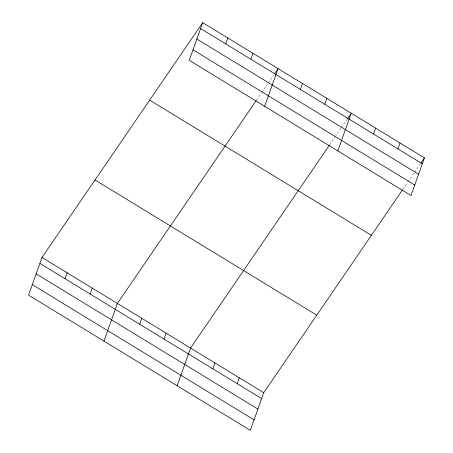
<?xml version="1.0" encoding="UTF-8"?>
<svg xmlns="http://www.w3.org/2000/svg" width="453" height="453" viewBox="0 0 453 453"><rect width="100%" height="100%" fill="white"/><g stroke="black" fill="none" stroke-linecap="round" stroke-linejoin="round"><path stroke-width="0.34" stroke-dasharray="2.27 1.7" d="M256.472 100.192L261.579 92.729M261.976 92.152L267.865 83.545M268.261 82.973L273.759 74.932M329.648 144.807L334.756 137.344M335.146 136.772L341.041 128.165M341.432 127.587L347.326 118.98M402.819 189.428L407.536 182.536M407.927 181.964L414.212 172.78M414.603 172.208L420.497 163.595"/><path stroke-width="0.68" d="M202.689 22.65L189.269 60.328L411.007 195.532L424.427 157.859L202.689 22.65L41.993 257.468L28.573 295.141L250.311 430.35L263.731 392.672L402.428 190M65.017 278.703L67.123 272.791M90.147 294.025L92.253 288.114M103.963 341.115L117.384 303.436L256.081 100.764M225.713 43.884L227.819 37.973M139.666 324.223L141.772 318.312M250.843 59.207L252.95 53.295M164.06 339.093L166.166 333.182M264.66 106.296L278.08 68.618L274.541 73.788M177.14 385.73L190.554 348.057L329.252 145.385M300.362 89.405L302.468 83.494M212.842 368.838L214.949 362.927M324.756 104.281L326.862 98.363M237.23 383.714L239.337 377.802M337.836 150.917L351.251 113.239L347.717 118.403M373.538 134.026L375.645 128.108M397.927 148.895L400.033 142.984M420.888 163.023L424.427 157.859M200.583 28.562L422.321 163.771M196.851 39.043L418.589 174.252M193.006 49.847L414.738 185.051M149.66 100.141L371.398 235.345M95.022 179.977L316.76 315.186M41.993 257.468L263.731 392.672M39.887 263.38L261.624 398.583M36.155 273.861L257.893 409.07M32.31 284.66L254.042 419.869"/></g></svg>
